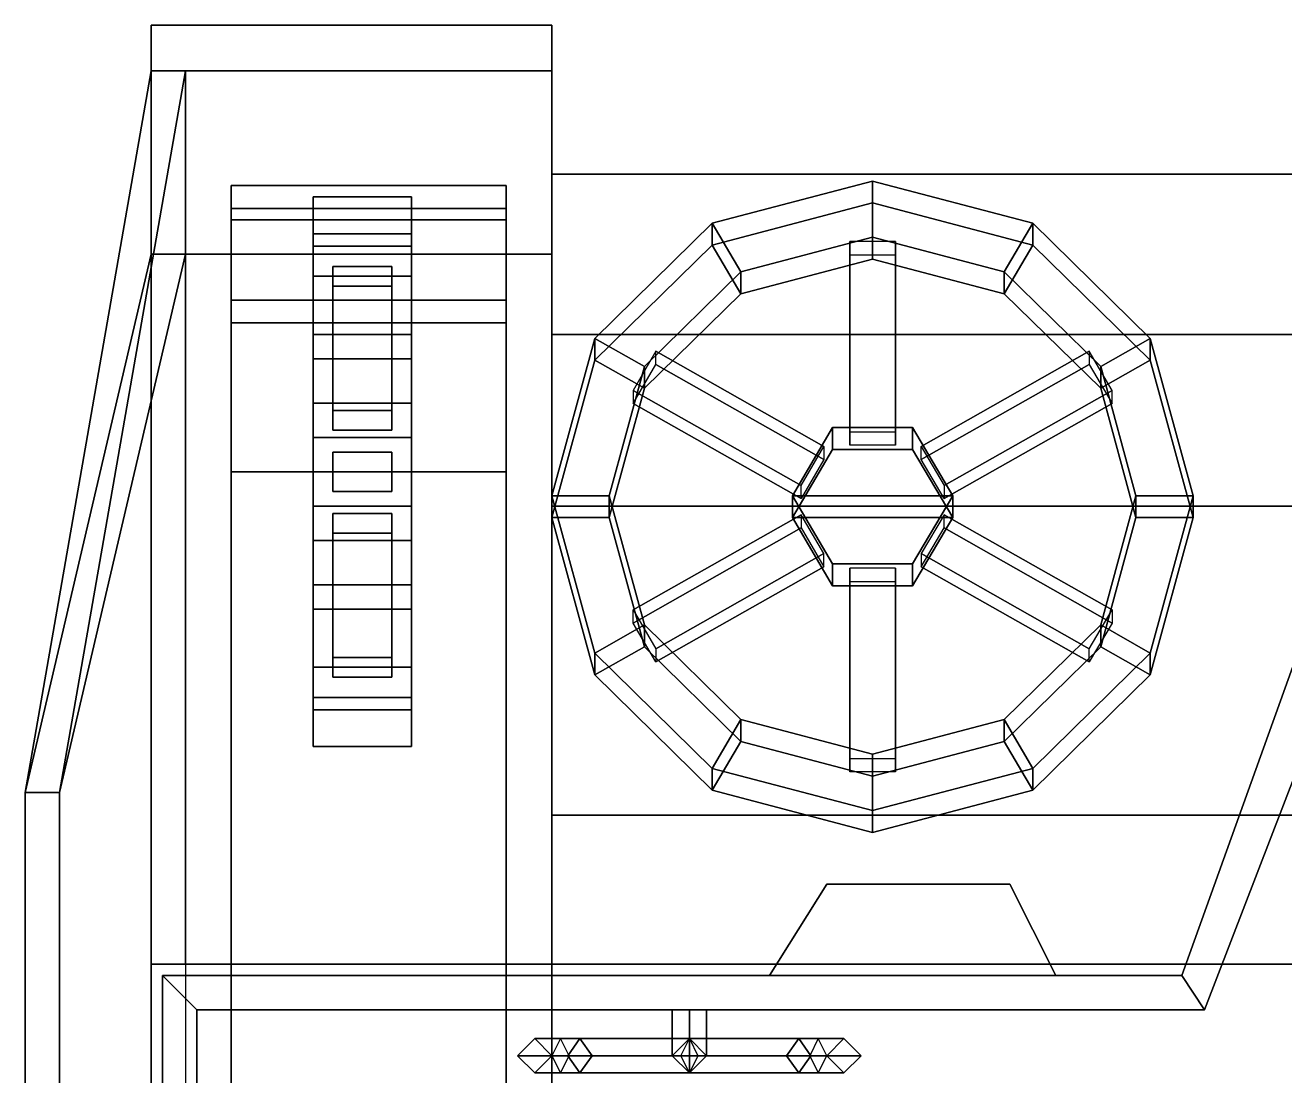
# Model space of a CAD drawing. Header units: millimetres. Extents: x -1.1 to 3, y -2.12 to 6.75.
# Drawn here: x -1.1 to 0, y 0.922 to 1.84 of the extents above; entities that cross this region are included whole.
import ezdxf

# ---------------------------------------------------------------- set-up
doc = ezdxf.new("R2010")
doc.units = ezdxf.units.MM
doc.layers.add('tracks', color=3, linetype='Continuous')
doc.layers.add('wheels', color=2, linetype='Continuous')

msp = doc.modelspace()

# ---------------------------------------------------------------- linework, layer by layer
for points in [[(-0.99, 1.84, 0.68), (-0.99, 1.64, 0.87), (-0.64, 1.64, 0.87), (-0.64, 1.84, 0.68)], [(-0.99, 1.64, 0.84), (-0.99, 1.64, 0.87), (-0.99, 1.84, 0.68), (-0.99, 1.8, 0.66)], [(-0.99, 1.8, 0.66), (-0.99, 1.84, 0.68), (-0.64, 1.84, 0.68), (-0.64, 1.8, 0.66)], [(-0.64, 1.84, 0.68), (-0.64, 1.64, 0.87), (-0.64, 1.64, 0.84), (-0.64, 1.8, 0.66)], [(-1.1, 1.17, 0.45), (-1.1, 1.17, 0.45), (-0.99, 1.64, 0.84), (-0.99, 1.8, 0.66)], [(-0.96, 1.8, 0.66), (-1.07, 1.17, 0.45), (-1.1, 1.17, 0.45), (-0.99, 1.8, 0.66)], [(-0.96, 1.64, 0.84), (-1.07, 1.17, 0.45), (-1.07, 1.17, 0.45), (-0.96, 1.8, 0.66)], [(-0.64, 1.8, 0.66), (-0.64, 1.64, 0.84), (-0.96, 1.64, 0.84), (-0.96, 1.8, 0.66)], [(-0.64, 1.8, 0.66), (-0.64, 1.64, 0.84), (-0.64, 1.15, 0.75), (-0.64, 1.71, 0.66)], [(-0.64, 1.71, 0.66), (-0.64, 1.15, 0.75), (0.64, 1.15, 0.75), (0.64, 1.71, 0.66)], [(-0.64, 1.57, 0.37), (-0.64, -1.69, 0.84), (-0.64, 1.15, 0.75), (-0.64, 1.71, 0.66)], [(0.64, 1.71, 0.66), (0.64, 1.57, 0.37), (-0.64, 1.57, 0.37), (-0.64, 1.71, 0.66)], [(-1.1, 1.17, 0.45), (-1.1, 0.68, 0.45), (-0.99, 0.68, 0.84), (-0.99, 1.64, 0.84)], [(-0.96, 0.68, 0.84), (-1.07, 0.68, 0.45), (-1.07, 1.17, 0.45), (-0.96, 1.64, 0.84)], [(-0.99, -1.69, 0.84), (-0.99, -1.66, 0.87), (-0.99, 1.64, 0.87), (-0.99, 1.64, 0.84)], [(-0.99, 1.64, 0.87), (-0.99, 1.02, 0.87), (-0.64, 1.02, 0.87), (-0.64, 1.64, 0.87)], [(-0.64, 1.64, 0.84), (-0.64, 1.02, 0.84), (-0.96, 1.02, 0.84), (-0.96, 1.64, 0.84)], [(-0.64, 1.64, 0.87), (-0.64, 1.02, 0.87), (-0.64, 1.02, 0.84), (-0.64, 1.64, 0.84)], [(-0.64, 1.64, 0.84), (-0.64, 1.64, 0.84), (-0.64, 1.02, 0.84), (-0.64, 1.15, 0.75)], [(-0.64, 1.42, 0.29), (-0.64, -1.69, 0.29), (-0.64, -1.69, 0.84), (-0.64, 1.57, 0.37)], [(0.64, 1.57, 0.37), (0.64, 1.42, 0.29), (-0.64, 1.42, 0.29), (-0.64, 1.57, 0.37)], [(0.64, 1.42, 0.29), (0.64, -1.69, 0.29), (-0.64, -1.69, 0.29), (-0.64, 1.42, 0.29)], [(0.05, 1.4, 1.48), (0.05, 1.4, 0.71), (-0.09, 1.01, 0.76), (-0.09, 1.01, 1.33)], [(-0.09, 1.01, 1.33), (-0.07, 0.98, 1.33), (0.08, 1.37, 1.48), (0.05, 1.4, 1.48)], [(-0.07, 0.98, 1.33), (-0.07, 0.98, 0.76), (0.08, 1.37, 0.71), (0.08, 1.37, 1.48)], [(-1.07, 1.17, 0.45), (-1.07, 1.17, 0.45), (-1.1, 1.17, 0.45)], [(-1.07, 1.17, 0.45), (-1.07, 0.68, 0.45), (-1.1, 0.68, 0.45), (-1.1, 1.17, 0.45)], [(0.64, 1.02, 0.84), (0.64, 1.15, 0.75), (-0.64, 1.15, 0.75), (-0.64, 1.02, 0.84)], [(-0.64, 1.15, 0.75), (-0.64, -1.69, 0.84), (-0.64, 1.02, 0.84)], [(-0.45, 1.01, 1.12), (-0.2, 1.01, 1.12), (-0.24, 1.09, 1.12), (-0.4, 1.09, 1.12)], [(-0.4, 1.09, 0.79), (-0.45, 1.01, 0.84), (-0.45, 1.01, 1.12), (-0.4, 1.09, 1.12)], [(-0.4, 1.09, 1.12), (-0.24, 1.09, 1.12), (-0.24, 1.09, 0.79), (-0.4, 1.09, 0.79)], [(-0.24, 1.09, 1.12), (-0.2, 1.01, 1.12), (-0.2, 1.01, 0.84), (-0.24, 1.09, 0.79)], [(-0.99, 1.02, 0.87), (-0.99, -1.66, 0.87), (0.99, -1.66, 0.87), (0.99, 1.02, 0.87)], [(0.99, 1.02, 0.84), (0.99, -1.66, 0.84), (-0.99, -1.66, 0.84), (-0.99, 1.02, 0.84)], [(-0.64, 1.02, 0.84), (-0.64, 1.02, 0.87), (0.64, 1.02, 0.87), (0.64, 1.02, 0.84)], [(-0.98, 1.01, 1.33), (-0.98, 1.01, 0.87), (-0.98, 0.31, 0.87), (-0.98, 0.31, 1.33)], [(-0.98, 0.31, 1.33), (-0.95, 0.31, 1.33), (-0.95, 0.98, 1.33), (-0.98, 1.01, 1.33)], [(-0.09, 1.01, 1.33), (-0.09, 1.01, 0.87), (-0.98, 1.01, 0.87), (-0.98, 1.01, 1.33)], [(-0.07, 0.98, 1.33), (-0.09, 1.01, 1.33), (-0.98, 1.01, 1.33), (-0.95, 0.98, 1.33)], [(-0.95, 0.31, 1.33), (-0.95, 0.31, 0.87), (-0.95, 0.98, 0.87), (-0.95, 0.98, 1.33)], [(-0.95, 0.98, 1.33), (-0.95, 0.98, 0.87), (-0.07, 0.98, 0.87), (-0.07, 0.98, 1.33)], [(-0.52, 0.98, 1.195), (-0.535, 0.98, 1.18), (-0.535, 0.94, 1.18), (-0.52, 0.94, 1.195)], [(-0.535, 0.98, 1.18), (-0.52, 0.98, 1.165), (-0.52, 0.94, 1.165), (-0.535, 0.94, 1.18)], [(-0.505, 0.98, 1.18), (-0.52, 0.98, 1.195), (-0.52, 0.94, 1.195), (-0.505, 0.94, 1.18)], [(-0.52, 0.98, 1.165), (-0.505, 0.98, 1.18), (-0.505, 0.94, 1.18), (-0.52, 0.94, 1.165)], [(-0.6155, 0.955, 1.0845), (-0.6261, 0.94, 1.0739), (-0.67, 0.94, 1.18), (-0.655, 0.955, 1.18)], [(-0.655, 0.955, 1.18), (-0.67, 0.94, 1.18), (-0.6261, 0.94, 1.2861), (-0.6155, 0.955, 1.2755)], [(-0.6049, 0.94, 1.0951), (-0.6155, 0.955, 1.0845), (-0.655, 0.955, 1.18), (-0.64, 0.94, 1.18)], [(-0.64, 0.94, 1.18), (-0.655, 0.955, 1.18), (-0.6155, 0.955, 1.2755), (-0.6049, 0.94, 1.2649)], [(-0.5275, 0.94, 1.193), (-0.52, 0.955, 1.18), (-0.6326, 0.955, 1.115), (-0.6401, 0.94, 1.128)], [(-0.52, 0.955, 1.18), (-0.5125, 0.94, 1.167), (-0.6251, 0.94, 1.102), (-0.6326, 0.955, 1.115)], [(-0.52, 0.955, 1.045), (-0.52, 0.94, 1.03), (-0.6261, 0.94, 1.0739), (-0.6155, 0.955, 1.0845)], [(-0.6155, 0.955, 1.2755), (-0.6261, 0.94, 1.2861), (-0.52, 0.94, 1.33), (-0.52, 0.955, 1.315)], [(-0.52, 0.94, 1.06), (-0.52, 0.955, 1.045), (-0.6155, 0.955, 1.0845), (-0.6049, 0.94, 1.0951)], [(-0.6049, 0.94, 1.2649), (-0.6155, 0.955, 1.2755), (-0.52, 0.955, 1.315), (-0.52, 0.94, 1.3)], [(-0.52, 0.955, 1.18), (-0.535, 0.94, 1.18), (-0.535, 0.94, 1.31), (-0.52, 0.955, 1.31)], [(-0.5275, 0.94, 1.167), (-0.52, 0.955, 1.18), (-0.4074, 0.955, 1.115), (-0.4149, 0.94, 1.102)], [(-0.505, 0.94, 1.18), (-0.52, 0.955, 1.18), (-0.52, 0.955, 1.31), (-0.505, 0.94, 1.31)], [(-0.4351, 0.94, 1.0951), (-0.4245, 0.955, 1.0845), (-0.52, 0.955, 1.045), (-0.52, 0.94, 1.06)], [(-0.4245, 0.955, 1.0845), (-0.4139, 0.94, 1.0739), (-0.52, 0.94, 1.03), (-0.52, 0.955, 1.045)], [(-0.52, 0.94, 1.3), (-0.52, 0.955, 1.315), (-0.4245, 0.955, 1.2755), (-0.4351, 0.94, 1.2649)], [(-0.52, 0.955, 1.315), (-0.52, 0.94, 1.33), (-0.4139, 0.94, 1.2861), (-0.4245, 0.955, 1.2755)], [(-0.52, 0.955, 1.18), (-0.5125, 0.94, 1.193), (-0.3999, 0.94, 1.128), (-0.4074, 0.955, 1.115)], [(-0.4, 0.94, 1.18), (-0.385, 0.955, 1.18), (-0.4245, 0.955, 1.0845), (-0.4351, 0.94, 1.0951)], [(-0.4351, 0.94, 1.2649), (-0.4245, 0.955, 1.2755), (-0.385, 0.955, 1.18), (-0.4, 0.94, 1.18)], [(-0.385, 0.955, 1.18), (-0.37, 0.94, 1.18), (-0.4139, 0.94, 1.0739), (-0.4245, 0.955, 1.0845)], [(-0.4245, 0.955, 1.2755), (-0.4139, 0.94, 1.2861), (-0.37, 0.94, 1.18), (-0.385, 0.955, 1.18)], [(-0.6261, 0.94, 1.0739), (-0.6155, 0.925, 1.0845), (-0.655, 0.925, 1.18), (-0.67, 0.94, 1.18)], [(-0.67, 0.94, 1.18), (-0.655, 0.925, 1.18), (-0.6155, 0.925, 1.2755), (-0.6261, 0.94, 1.2861)], [(-0.6155, 0.925, 1.0845), (-0.6049, 0.94, 1.0951), (-0.64, 0.94, 1.18), (-0.655, 0.925, 1.18)], [(-0.655, 0.925, 1.18), (-0.64, 0.94, 1.18), (-0.6049, 0.94, 1.2649), (-0.6155, 0.925, 1.2755)], [(-0.52, 0.925, 1.18), (-0.5275, 0.94, 1.193), (-0.6401, 0.94, 1.128), (-0.6326, 0.925, 1.115)], [(-0.5125, 0.94, 1.167), (-0.52, 0.925, 1.18), (-0.6326, 0.925, 1.115), (-0.6251, 0.94, 1.102)], [(-0.52, 0.94, 1.03), (-0.52, 0.925, 1.045), (-0.6155, 0.925, 1.0845), (-0.6261, 0.94, 1.0739)], [(-0.6261, 0.94, 1.2861), (-0.6155, 0.925, 1.2755), (-0.52, 0.925, 1.315), (-0.52, 0.94, 1.33)], [(-0.52, 0.925, 1.045), (-0.52, 0.94, 1.06), (-0.6049, 0.94, 1.0951), (-0.6155, 0.925, 1.0845)], [(-0.6155, 0.925, 1.2755), (-0.6049, 0.94, 1.2649), (-0.52, 0.94, 1.3), (-0.52, 0.925, 1.315)], [(-0.535, 0.94, 1.18), (-0.52, 0.925, 1.18), (-0.52, 0.925, 1.31), (-0.535, 0.94, 1.31)], [(-0.52, 0.925, 1.18), (-0.5275, 0.94, 1.167), (-0.4149, 0.94, 1.102), (-0.4074, 0.925, 1.115)], [(-0.52, 0.925, 1.18), (-0.505, 0.94, 1.18), (-0.505, 0.94, 1.31), (-0.52, 0.925, 1.31)], [(-0.4139, 0.94, 1.0739), (-0.4245, 0.925, 1.0845), (-0.52, 0.925, 1.045), (-0.52, 0.94, 1.03)], [(-0.4245, 0.925, 1.0845), (-0.4351, 0.94, 1.0951), (-0.52, 0.94, 1.06), (-0.52, 0.925, 1.045)], [(-0.52, 0.94, 1.33), (-0.52, 0.925, 1.315), (-0.4245, 0.925, 1.2755), (-0.4139, 0.94, 1.2861)], [(-0.52, 0.925, 1.315), (-0.52, 0.94, 1.3), (-0.4351, 0.94, 1.2649), (-0.4245, 0.925, 1.2755)], [(-0.5125, 0.94, 1.193), (-0.52, 0.925, 1.18), (-0.4074, 0.925, 1.115), (-0.3999, 0.94, 1.128)], [(-0.385, 0.925, 1.18), (-0.4, 0.94, 1.18), (-0.4351, 0.94, 1.0951), (-0.4245, 0.925, 1.0845)], [(-0.4245, 0.925, 1.2755), (-0.4351, 0.94, 1.2649), (-0.4, 0.94, 1.18), (-0.385, 0.925, 1.18)], [(-0.37, 0.94, 1.18), (-0.385, 0.925, 1.18), (-0.4245, 0.925, 1.0845), (-0.4139, 0.94, 1.0739)], [(-0.4139, 0.94, 1.2861), (-0.4245, 0.925, 1.2755), (-0.385, 0.925, 1.18), (-0.37, 0.94, 1.18)]]:
    msp.add_3dface(points)
at = {"layer": 'tracks'}
for points in [[(-0.68, 1.7, 0.54), (-0.68, 1.68, 0.4), (-0.92, 1.68, 0.4), (-0.92, 1.7, 0.54)], [(-0.92, 1.7, 0.54), (-0.92, 1.68, 0.4), (-0.68, 1.68, 0.4), (-0.68, 1.7, 0.54)], [(-0.68, 1.67, 0.68), (-0.68, 1.7, 0.54), (-0.92, 1.7, 0.54), (-0.92, 1.67, 0.68)], [(-0.92, 1.67, 0.68), (-0.92, 1.7, 0.54), (-0.68, 1.7, 0.54), (-0.68, 1.67, 0.68)], [(-0.92, 1.68, 0.4), (-0.92, 1.6, 0.3), (-0.68, 1.6, 0.3), (-0.68, 1.68, 0.4)], [(-0.68, 1.68, 0.4), (-0.68, 1.6, 0.3), (-0.92, 1.6, 0.3), (-0.92, 1.68, 0.4)], [(-0.92, 1.58, 0.77), (-0.92, 1.67, 0.68), (-0.68, 1.67, 0.68), (-0.68, 1.58, 0.77)], [(-0.68, 1.58, 0.77), (-0.68, 1.67, 0.68), (-0.92, 1.67, 0.68), (-0.92, 1.58, 0.77)], [(-0.68, 1.6, 0.3), (-0.68, 0.66, 0.01), (-0.92, 0.66, 0.01), (-0.92, 1.6, 0.3)], [(-0.92, 1.6, 0.3), (-0.92, 0.66, 0.01), (-0.68, 0.66, 0.01), (-0.68, 1.6, 0.3)], [(-0.68, 1.45, 0.79), (-0.68, 1.58, 0.77), (-0.92, 1.58, 0.77), (-0.92, 1.45, 0.79)], [(-0.92, 1.45, 0.79), (-0.92, 1.58, 0.77), (-0.68, 1.58, 0.77), (-0.68, 1.45, 0.79)], [(-0.68, 0.17, 0.81), (-0.68, 1.45, 0.79), (-0.92, 1.45, 0.79), (-0.92, 0.17, 0.81)], [(-0.92, 0.17, 0.81), (-0.92, 1.45, 0.79), (-0.68, 1.45, 0.79), (-0.68, 0.17, 0.81)]]:
    msp.add_3dface(points, dxfattribs=at)
at = {"layer": 'wheels'}
for points in [[(-0.5, 1.6671, 0.7719), (-0.36, 1.7039, 0.7647), (-0.36, 1.6849, 0.6666), (-0.5, 1.648, 0.6737)], [(-0.475, 1.6246, 0.7802), (-0.36, 1.6549, 0.7743), (-0.36, 1.7039, 0.7647), (-0.5, 1.6671, 0.7719)], [(-0.36, 1.7039, 0.7647), (-0.22, 1.6671, 0.7719), (-0.22, 1.648, 0.6737), (-0.36, 1.6849, 0.6666)], [(-0.36, 1.6549, 0.7743), (-0.245, 1.6246, 0.7802), (-0.22, 1.6671, 0.7719), (-0.36, 1.7039, 0.7647)], [(-0.8484, 1.6578, 0.66), (-0.8484, 1.69, 0.54), (-0.8484, 1.6471, 0.54), (-0.8484, 1.6207, 0.6386)], [(-0.7627, 1.6578, 0.66), (-0.7627, 1.69, 0.54), (-0.8484, 1.69, 0.54), (-0.8484, 1.6578, 0.66)], [(-0.8484, 1.69, 0.54), (-0.8484, 1.6578, 0.42), (-0.8484, 1.6207, 0.4414), (-0.8484, 1.6471, 0.54)], [(-0.7627, 1.69, 0.54), (-0.7627, 1.6578, 0.42), (-0.8484, 1.6578, 0.42), (-0.8484, 1.69, 0.54)], [(-0.7627, 1.6207, 0.6386), (-0.7627, 1.6471, 0.54), (-0.7627, 1.69, 0.54), (-0.7627, 1.6578, 0.66)], [(-0.7627, 1.6471, 0.54), (-0.7627, 1.6207, 0.4414), (-0.7627, 1.6578, 0.42), (-0.7627, 1.69, 0.54)], [(-0.5, 1.648, 0.6737), (-0.36, 1.6849, 0.6666), (-0.36, 1.6358, 0.6761), (-0.475, 1.6055, 0.682)], [(-0.36, 1.6849, 0.6666), (-0.22, 1.648, 0.6737), (-0.245, 1.6055, 0.682), (-0.36, 1.6358, 0.6761)], [(-0.6025, 1.5665, 0.7914), (-0.5, 1.6671, 0.7719), (-0.5, 1.648, 0.6737), (-0.6025, 1.5474, 0.6933)], [(-0.5592, 1.542, 0.7962), (-0.475, 1.6246, 0.7802), (-0.5, 1.6671, 0.7719), (-0.6025, 1.5665, 0.7914)], [(-0.245, 1.6246, 0.7802), (-0.1608, 1.542, 0.7962), (-0.1175, 1.5665, 0.7914), (-0.22, 1.6671, 0.7719)], [(-0.22, 1.6671, 0.7719), (-0.1175, 1.5665, 0.7914), (-0.1175, 1.5474, 0.6933), (-0.22, 1.648, 0.6737)], [(-0.8484, 1.57, 0.7478), (-0.8484, 1.6578, 0.66), (-0.8484, 1.6207, 0.6386), (-0.8484, 1.5486, 0.7107)], [(-0.8484, 1.6578, 0.42), (-0.8484, 1.57, 0.3322), (-0.8484, 1.5486, 0.3693), (-0.8484, 1.6207, 0.4414)], [(-0.7627, 1.6578, 0.42), (-0.7627, 1.57, 0.3322), (-0.8484, 1.57, 0.3322), (-0.8484, 1.6578, 0.42)], [(-0.7627, 1.57, 0.7478), (-0.7627, 1.6578, 0.66), (-0.8484, 1.6578, 0.66), (-0.8484, 1.57, 0.7478)], [(-0.7627, 1.5486, 0.7107), (-0.7627, 1.6207, 0.6386), (-0.7627, 1.6578, 0.66), (-0.7627, 1.57, 0.7478)], [(-0.7627, 1.6207, 0.4414), (-0.7627, 1.5486, 0.3693), (-0.7627, 1.57, 0.3322), (-0.7627, 1.6578, 0.42)], [(-0.36, 1.6549, 0.7743), (-0.475, 1.6246, 0.7802), (-0.475, 1.6055, 0.682), (-0.36, 1.6358, 0.6761)], [(-0.38, 1.6396, 0.6957), (-0.38, 1.4733, 0.7281), (-0.38, 1.4848, 0.787), (-0.38, 1.651, 0.7546)], [(-0.38, 1.651, 0.7546), (-0.38, 1.4848, 0.787), (-0.34, 1.4848, 0.787), (-0.34, 1.651, 0.7546)], [(-0.245, 1.6246, 0.7802), (-0.36, 1.6549, 0.7743), (-0.36, 1.6358, 0.6761), (-0.245, 1.6055, 0.682)], [(-0.34, 1.651, 0.7546), (-0.34, 1.4848, 0.787), (-0.34, 1.4733, 0.7281), (-0.34, 1.6396, 0.6957)], [(-0.7627, 1.6207, 0.4414), (-0.7627, 1.6471, 0.54), (-0.8484, 1.6471, 0.54), (-0.8484, 1.6207, 0.4414)], [(-0.7627, 1.6471, 0.54), (-0.7627, 1.6207, 0.6386), (-0.8484, 1.6207, 0.6386), (-0.8484, 1.6471, 0.54)], [(-0.6025, 1.5474, 0.6933), (-0.5, 1.648, 0.6737), (-0.475, 1.6055, 0.682), (-0.5592, 1.5229, 0.6981)], [(-0.34, 1.4733, 0.7281), (-0.38, 1.4733, 0.7281), (-0.38, 1.6396, 0.6957), (-0.34, 1.6396, 0.6957)], [(-0.22, 1.648, 0.6737), (-0.1175, 1.5474, 0.6933), (-0.1608, 1.5229, 0.6981), (-0.245, 1.6055, 0.682)], [(-0.8313, 1.5036, 0.5511), (-0.8313, 1.4864, 0.5808), (-0.8313, 1.6121, 0.6534), (-0.8313, 1.6293, 0.6237)], [(-0.8313, 1.6293, 0.4563), (-0.8313, 1.5036, 0.5289), (-0.7799, 1.5036, 0.5289), (-0.7799, 1.6293, 0.4563)], [(-0.8313, 1.4864, 0.4992), (-0.8313, 1.5036, 0.5289), (-0.8313, 1.6293, 0.4563), (-0.8313, 1.6121, 0.4266)], [(-0.7799, 1.6293, 0.6237), (-0.7799, 1.5036, 0.5511), (-0.8313, 1.5036, 0.5511), (-0.8313, 1.6293, 0.6237)], [(-0.7799, 1.6121, 0.6534), (-0.7799, 1.4864, 0.5808), (-0.7799, 1.5036, 0.5511), (-0.7799, 1.6293, 0.6237)], [(-0.7799, 1.6293, 0.4563), (-0.7799, 1.5036, 0.5289), (-0.7799, 1.4864, 0.4992), (-0.7799, 1.6121, 0.4266)], [(-0.7627, 1.6207, 0.6386), (-0.7627, 1.5486, 0.7107), (-0.8484, 1.5486, 0.7107), (-0.8484, 1.6207, 0.6386)], [(-0.7627, 1.5486, 0.3693), (-0.7627, 1.6207, 0.4414), (-0.8484, 1.6207, 0.4414), (-0.8484, 1.5486, 0.3693)], [(-0.475, 1.6246, 0.7802), (-0.5592, 1.542, 0.7962), (-0.5592, 1.5229, 0.6981), (-0.475, 1.6055, 0.682)], [(-0.1608, 1.542, 0.7962), (-0.245, 1.6246, 0.7802), (-0.245, 1.6055, 0.682), (-0.1608, 1.5229, 0.6981)], [(-0.8313, 1.6121, 0.6534), (-0.8313, 1.4864, 0.5808), (-0.7799, 1.4864, 0.5808), (-0.7799, 1.6121, 0.6534)], [(-0.7799, 1.6121, 0.4266), (-0.7799, 1.4864, 0.4992), (-0.8313, 1.4864, 0.4992), (-0.8313, 1.6121, 0.4266)], [(-0.8484, 1.57, 0.3322), (-0.8484, 1.45, 0.3), (-0.8484, 1.45, 0.3429), (-0.8484, 1.5486, 0.3693)], [(-0.7627, 1.57, 0.3322), (-0.7627, 1.45, 0.3), (-0.8484, 1.45, 0.3), (-0.8484, 1.57, 0.3322)], [(-0.8484, 1.45, 0.78), (-0.8484, 1.57, 0.7478), (-0.8484, 1.5486, 0.7107), (-0.8484, 1.45, 0.7371)], [(-0.7627, 1.45, 0.78), (-0.7627, 1.57, 0.7478), (-0.8484, 1.57, 0.7478), (-0.8484, 1.45, 0.78)], [(-0.7627, 1.5486, 0.3693), (-0.7627, 1.45, 0.3429), (-0.7627, 1.45, 0.3), (-0.7627, 1.57, 0.3322)], [(-0.7627, 1.45, 0.7371), (-0.7627, 1.5486, 0.7107), (-0.7627, 1.57, 0.7478), (-0.7627, 1.45, 0.78)], [(-0.64, 1.4291, 0.8182), (-0.6025, 1.5665, 0.7914), (-0.6025, 1.5474, 0.6933), (-0.64, 1.41, 0.72)], [(-0.59, 1.4291, 0.8182), (-0.5592, 1.542, 0.7962), (-0.6025, 1.5665, 0.7914), (-0.64, 1.4291, 0.8182)], [(-0.1608, 1.542, 0.7962), (-0.13, 1.4291, 0.8182), (-0.08, 1.4291, 0.8182), (-0.1175, 1.5665, 0.7914)], [(-0.1175, 1.5665, 0.7914), (-0.08, 1.4291, 0.8182), (-0.08, 1.41, 0.72), (-0.1175, 1.5474, 0.6933)], [(-0.5692, 1.5211, 0.7799), (-0.4225, 1.438, 0.7961), (-0.4025, 1.472, 0.7894), (-0.5492, 1.5552, 0.7733)], [(-0.5492, 1.5552, 0.7733), (-0.4025, 1.472, 0.7894), (-0.4025, 1.4606, 0.7305), (-0.5492, 1.5437, 0.7144)], [(-0.1708, 1.5437, 0.7144), (-0.3175, 1.4606, 0.7305), (-0.3175, 1.472, 0.7894), (-0.1708, 1.5552, 0.7733)], [(-0.1708, 1.5552, 0.7733), (-0.3175, 1.472, 0.7894), (-0.2975, 1.438, 0.7961), (-0.1508, 1.5211, 0.7799)], [(-0.7627, 1.45, 0.3429), (-0.7627, 1.5486, 0.3693), (-0.8484, 1.5486, 0.3693), (-0.8484, 1.45, 0.3429)], [(-0.7627, 1.5486, 0.7107), (-0.7627, 1.45, 0.7371), (-0.8484, 1.45, 0.7371), (-0.8484, 1.5486, 0.7107)], [(-0.64, 1.41, 0.72), (-0.6025, 1.5474, 0.6933), (-0.5592, 1.5229, 0.6981), (-0.59, 1.41, 0.72)], [(-0.5592, 1.542, 0.7962), (-0.59, 1.4291, 0.8182), (-0.59, 1.41, 0.72), (-0.5592, 1.5229, 0.6981)], [(-0.4025, 1.4606, 0.7305), (-0.4225, 1.4266, 0.7372), (-0.5692, 1.5097, 0.721), (-0.5492, 1.5437, 0.7144)], [(-0.2975, 1.4266, 0.7372), (-0.3175, 1.4606, 0.7305), (-0.1708, 1.5437, 0.7144), (-0.1508, 1.5097, 0.721)], [(-0.1175, 1.5474, 0.6933), (-0.08, 1.41, 0.72), (-0.13, 1.41, 0.72), (-0.1608, 1.5229, 0.6981)], [(-0.13, 1.4291, 0.8182), (-0.1608, 1.542, 0.7962), (-0.1608, 1.5229, 0.6981), (-0.13, 1.41, 0.72)], [(-0.5692, 1.5097, 0.721), (-0.4225, 1.4266, 0.7372), (-0.4225, 1.438, 0.7961), (-0.5692, 1.5211, 0.7799)], [(-0.1508, 1.5211, 0.7799), (-0.2975, 1.438, 0.7961), (-0.2975, 1.4266, 0.7372), (-0.1508, 1.5097, 0.721)], [(-0.8484, 1.39, 0.54), (-0.8484, 1.51, 0.54), (-0.8484, 1.48, 0.488), (-0.8484, 1.42, 0.488)], [(-0.8484, 1.42, 0.592), (-0.8484, 1.48, 0.592), (-0.8484, 1.51, 0.54), (-0.8484, 1.39, 0.54)], [(-0.7627, 1.51, 0.54), (-0.7627, 1.48, 0.488), (-0.8484, 1.48, 0.488), (-0.8484, 1.51, 0.54)], [(-0.7627, 1.48, 0.592), (-0.7627, 1.51, 0.54), (-0.8484, 1.51, 0.54), (-0.8484, 1.48, 0.592)], [(-0.7627, 1.42, 0.488), (-0.7627, 1.48, 0.488), (-0.7627, 1.51, 0.54), (-0.7627, 1.39, 0.54)], [(-0.7627, 1.39, 0.54), (-0.7627, 1.51, 0.54), (-0.7627, 1.48, 0.592), (-0.7627, 1.42, 0.592)], [(-0.43, 1.4291, 0.8182), (-0.395, 1.4886, 0.8066), (-0.395, 1.4695, 0.7084), (-0.43, 1.41, 0.72)], [(-0.325, 1.4886, 0.8066), (-0.395, 1.4886, 0.8066), (-0.43, 1.4291, 0.8182), (-0.29, 1.4291, 0.8182)], [(-0.395, 1.4886, 0.8066), (-0.325, 1.4886, 0.8066), (-0.325, 1.4695, 0.7084), (-0.395, 1.4695, 0.7084)], [(-0.325, 1.4886, 0.8066), (-0.29, 1.4291, 0.8182), (-0.29, 1.41, 0.72), (-0.325, 1.4695, 0.7084)], [(-0.7627, 1.48, 0.488), (-0.7627, 1.42, 0.488), (-0.8484, 1.42, 0.488), (-0.8484, 1.48, 0.488)], [(-0.7627, 1.42, 0.592), (-0.7627, 1.48, 0.592), (-0.8484, 1.48, 0.592), (-0.8484, 1.42, 0.592)], [(-0.8313, 1.4671, 0.592), (-0.8313, 1.4329, 0.592), (-0.8313, 1.4329, 0.7371), (-0.8313, 1.4671, 0.7371)], [(-0.7799, 1.4671, 0.7371), (-0.7799, 1.4671, 0.592), (-0.8313, 1.4671, 0.592), (-0.8313, 1.4671, 0.7371)], [(-0.8313, 1.4671, 0.3429), (-0.8313, 1.4671, 0.488), (-0.7799, 1.4671, 0.488), (-0.7799, 1.4671, 0.3429)], [(-0.8313, 1.4329, 0.488), (-0.8313, 1.4671, 0.488), (-0.8313, 1.4671, 0.3429), (-0.8313, 1.4329, 0.3429)], [(-0.7799, 1.4329, 0.7371), (-0.7799, 1.4329, 0.592), (-0.7799, 1.4671, 0.592), (-0.7799, 1.4671, 0.7371)], [(-0.7799, 1.4671, 0.3429), (-0.7799, 1.4671, 0.488), (-0.7799, 1.4329, 0.488), (-0.7799, 1.4329, 0.3429)], [(-0.29, 1.41, 0.72), (-0.43, 1.41, 0.72), (-0.395, 1.4695, 0.7084), (-0.325, 1.4695, 0.7084)], [(-0.8484, 1.45, 0.3), (-0.8484, 1.33, 0.3322), (-0.8484, 1.3514, 0.3693), (-0.8484, 1.45, 0.3429)], [(-0.7627, 1.45, 0.3), (-0.7627, 1.33, 0.3322), (-0.8484, 1.33, 0.3322), (-0.8484, 1.45, 0.3)], [(-0.7627, 1.3514, 0.3693), (-0.7627, 1.45, 0.3429), (-0.8484, 1.45, 0.3429), (-0.8484, 1.3514, 0.3693)], [(-0.8484, 1.33, 0.7478), (-0.8484, 1.45, 0.78), (-0.8484, 1.45, 0.7371), (-0.8484, 1.3514, 0.7107)], [(-0.7627, 1.33, 0.7478), (-0.7627, 1.45, 0.78), (-0.8484, 1.45, 0.78), (-0.8484, 1.33, 0.7478)], [(-0.7627, 1.45, 0.7371), (-0.7627, 1.3514, 0.7107), (-0.8484, 1.3514, 0.7107), (-0.8484, 1.45, 0.7371)], [(-0.7627, 1.45, 0.3429), (-0.7627, 1.3514, 0.3693), (-0.7627, 1.33, 0.3322), (-0.7627, 1.45, 0.3)], [(-0.7627, 1.3514, 0.7107), (-0.7627, 1.45, 0.7371), (-0.7627, 1.45, 0.78), (-0.7627, 1.33, 0.7478)], [(-0.8313, 1.4329, 0.7371), (-0.8313, 1.4329, 0.592), (-0.7799, 1.4329, 0.592), (-0.7799, 1.4329, 0.7371)], [(-0.7799, 1.4329, 0.3429), (-0.7799, 1.4329, 0.488), (-0.8313, 1.4329, 0.488), (-0.8313, 1.4329, 0.3429)], [(-0.7627, 1.42, 0.488), (-0.7627, 1.39, 0.54), (-0.8484, 1.39, 0.54), (-0.8484, 1.42, 0.488)], [(-0.7627, 1.39, 0.54), (-0.7627, 1.42, 0.592), (-0.8484, 1.42, 0.592), (-0.8484, 1.39, 0.54)], [(-0.6025, 1.2917, 0.8449), (-0.64, 1.4291, 0.8182), (-0.64, 1.41, 0.72), (-0.6025, 1.2726, 0.7467)], [(-0.5592, 1.3162, 0.8401), (-0.59, 1.4291, 0.8182), (-0.64, 1.4291, 0.8182), (-0.6025, 1.2917, 0.8449)], [(-0.59, 1.4291, 0.8182), (-0.5592, 1.3162, 0.8401), (-0.5592, 1.2971, 0.7419), (-0.59, 1.41, 0.72)], [(-0.395, 1.3696, 0.8297), (-0.43, 1.4291, 0.8182), (-0.43, 1.41, 0.72), (-0.395, 1.3505, 0.7316)], [(-0.29, 1.4291, 0.8182), (-0.43, 1.4291, 0.8182), (-0.395, 1.3696, 0.8297), (-0.325, 1.3696, 0.8297)], [(-0.29, 1.4291, 0.8182), (-0.325, 1.3696, 0.8297), (-0.325, 1.3505, 0.7316), (-0.29, 1.41, 0.72)], [(-0.13, 1.4291, 0.8182), (-0.1608, 1.3162, 0.8401), (-0.1175, 1.2917, 0.8449), (-0.08, 1.4291, 0.8182)], [(-0.1608, 1.3162, 0.8401), (-0.13, 1.4291, 0.8182), (-0.13, 1.41, 0.72), (-0.1608, 1.2971, 0.7419)], [(-0.08, 1.4291, 0.8182), (-0.1175, 1.2917, 0.8449), (-0.1175, 1.2726, 0.7467), (-0.08, 1.41, 0.72)], [(-0.7799, 1.2879, 0.6534), (-0.7799, 1.4136, 0.5808), (-0.8313, 1.4136, 0.5808), (-0.8313, 1.2879, 0.6534)], [(-0.8313, 1.4136, 0.5808), (-0.8313, 1.3964, 0.5511), (-0.8313, 1.2707, 0.6237), (-0.8313, 1.2879, 0.6534)], [(-0.8313, 1.2879, 0.4266), (-0.8313, 1.4136, 0.4992), (-0.7799, 1.4136, 0.4992), (-0.7799, 1.2879, 0.4266)], [(-0.8313, 1.3964, 0.5289), (-0.8313, 1.4136, 0.4992), (-0.8313, 1.2879, 0.4266), (-0.8313, 1.2707, 0.4563)], [(-0.7799, 1.2707, 0.6237), (-0.7799, 1.3964, 0.5511), (-0.7799, 1.4136, 0.5808), (-0.7799, 1.2879, 0.6534)], [(-0.7799, 1.2879, 0.4266), (-0.7799, 1.4136, 0.4992), (-0.7799, 1.3964, 0.5289), (-0.7799, 1.2707, 0.4563)], [(-0.6025, 1.2726, 0.7467), (-0.64, 1.41, 0.72), (-0.59, 1.41, 0.72), (-0.5592, 1.2971, 0.7419)], [(-0.5492, 1.2954, 0.8238), (-0.4025, 1.3785, 0.8076), (-0.4225, 1.4125, 0.801), (-0.5692, 1.3294, 0.8172)], [(-0.5692, 1.3294, 0.8172), (-0.4225, 1.4125, 0.801), (-0.4225, 1.4011, 0.7421), (-0.5692, 1.3179, 0.7583)], [(-0.325, 1.3505, 0.7316), (-0.395, 1.3505, 0.7316), (-0.43, 1.41, 0.72), (-0.29, 1.41, 0.72)], [(-0.1508, 1.3294, 0.8172), (-0.2975, 1.4125, 0.801), (-0.3175, 1.3785, 0.8076), (-0.1708, 1.2954, 0.8238)], [(-0.1508, 1.3179, 0.7583), (-0.2975, 1.4011, 0.7421), (-0.2975, 1.4125, 0.801), (-0.1508, 1.3294, 0.8172)], [(-0.08, 1.41, 0.72), (-0.1175, 1.2726, 0.7467), (-0.1608, 1.2971, 0.7419), (-0.13, 1.41, 0.72)], [(-0.4225, 1.4011, 0.7421), (-0.4025, 1.3671, 0.7487), (-0.5492, 1.2839, 0.7649), (-0.5692, 1.3179, 0.7583)], [(-0.3175, 1.3671, 0.7487), (-0.2975, 1.4011, 0.7421), (-0.1508, 1.3179, 0.7583), (-0.1708, 1.2839, 0.7649)], [(-0.7799, 1.2707, 0.4563), (-0.7799, 1.3964, 0.5289), (-0.8313, 1.3964, 0.5289), (-0.8313, 1.2707, 0.4563)], [(-0.8313, 1.2707, 0.6237), (-0.8313, 1.3964, 0.5511), (-0.7799, 1.3964, 0.5511), (-0.7799, 1.2707, 0.6237)], [(-0.5492, 1.2839, 0.7649), (-0.4025, 1.3671, 0.7487), (-0.4025, 1.3785, 0.8076), (-0.5492, 1.2954, 0.8238)], [(-0.1708, 1.2954, 0.8238), (-0.3175, 1.3785, 0.8076), (-0.3175, 1.3671, 0.7487), (-0.1708, 1.2839, 0.7649)], [(-0.325, 1.3696, 0.8297), (-0.395, 1.3696, 0.8297), (-0.395, 1.3505, 0.7316), (-0.325, 1.3505, 0.7316)], [(-0.34, 1.1995, 0.8424), (-0.34, 1.3658, 0.8101), (-0.38, 1.3658, 0.8101), (-0.38, 1.1995, 0.8424)], [(-0.38, 1.1995, 0.8424), (-0.38, 1.3658, 0.8101), (-0.38, 1.3543, 0.7512), (-0.38, 1.188, 0.7835)], [(-0.34, 1.188, 0.7835), (-0.34, 1.3543, 0.7512), (-0.34, 1.3658, 0.8101), (-0.34, 1.1995, 0.8424)], [(-0.38, 1.3543, 0.7512), (-0.34, 1.3543, 0.7512), (-0.34, 1.188, 0.7835), (-0.38, 1.188, 0.7835)], [(-0.8484, 1.2422, 0.66), (-0.8484, 1.33, 0.7478), (-0.8484, 1.3514, 0.7107), (-0.8484, 1.2793, 0.6386)], [(-0.7627, 1.3514, 0.7107), (-0.7627, 1.2793, 0.6386), (-0.8484, 1.2793, 0.6386), (-0.8484, 1.3514, 0.7107)], [(-0.8484, 1.33, 0.3322), (-0.8484, 1.2422, 0.42), (-0.8484, 1.2793, 0.4414), (-0.8484, 1.3514, 0.3693)], [(-0.7627, 1.2793, 0.4414), (-0.7627, 1.3514, 0.3693), (-0.8484, 1.3514, 0.3693), (-0.8484, 1.2793, 0.4414)], [(-0.7627, 1.2793, 0.6386), (-0.7627, 1.3514, 0.7107), (-0.7627, 1.33, 0.7478), (-0.7627, 1.2422, 0.66)], [(-0.7627, 1.3514, 0.3693), (-0.7627, 1.2793, 0.4414), (-0.7627, 1.2422, 0.42), (-0.7627, 1.33, 0.3322)], [(-0.7627, 1.33, 0.3322), (-0.7627, 1.2422, 0.42), (-0.8484, 1.2422, 0.42), (-0.8484, 1.33, 0.3322)], [(-0.7627, 1.2422, 0.66), (-0.7627, 1.33, 0.7478), (-0.8484, 1.33, 0.7478), (-0.8484, 1.2422, 0.66)], [(-0.475, 1.2336, 0.8562), (-0.5592, 1.3162, 0.8401), (-0.6025, 1.2917, 0.8449), (-0.5, 1.191, 0.8644)], [(-0.5592, 1.3162, 0.8401), (-0.475, 1.2336, 0.8562), (-0.475, 1.2145, 0.758), (-0.5592, 1.2971, 0.7419)], [(-0.1608, 1.3162, 0.8401), (-0.245, 1.2336, 0.8562), (-0.22, 1.191, 0.8644), (-0.1175, 1.2917, 0.8449)], [(-0.245, 1.2336, 0.8562), (-0.1608, 1.3162, 0.8401), (-0.1608, 1.2971, 0.7419), (-0.245, 1.2145, 0.758)], [(-0.5, 1.172, 0.7663), (-0.6025, 1.2726, 0.7467), (-0.5592, 1.2971, 0.7419), (-0.475, 1.2145, 0.758)], [(-0.5, 1.191, 0.8644), (-0.6025, 1.2917, 0.8449), (-0.6025, 1.2726, 0.7467), (-0.5, 1.172, 0.7663)], [(-0.1175, 1.2726, 0.7467), (-0.22, 1.172, 0.7663), (-0.245, 1.2145, 0.758), (-0.1608, 1.2971, 0.7419)], [(-0.1175, 1.2917, 0.8449), (-0.22, 1.191, 0.8644), (-0.22, 1.172, 0.7663), (-0.1175, 1.2726, 0.7467)], [(-0.8484, 1.21, 0.54), (-0.8484, 1.2422, 0.66), (-0.8484, 1.2793, 0.6386), (-0.8484, 1.2529, 0.54)], [(-0.8484, 1.2422, 0.42), (-0.8484, 1.21, 0.54), (-0.8484, 1.2529, 0.54), (-0.8484, 1.2793, 0.4414)], [(-0.7627, 1.2529, 0.54), (-0.7627, 1.2793, 0.4414), (-0.8484, 1.2793, 0.4414), (-0.8484, 1.2529, 0.54)], [(-0.7627, 1.2793, 0.6386), (-0.7627, 1.2529, 0.54), (-0.8484, 1.2529, 0.54), (-0.8484, 1.2793, 0.6386)], [(-0.7627, 1.2529, 0.54), (-0.7627, 1.2793, 0.6386), (-0.7627, 1.2422, 0.66), (-0.7627, 1.21, 0.54)], [(-0.7627, 1.2793, 0.4414), (-0.7627, 1.2529, 0.54), (-0.7627, 1.21, 0.54), (-0.7627, 1.2422, 0.42)], [(-0.7627, 1.21, 0.54), (-0.7627, 1.2422, 0.66), (-0.8484, 1.2422, 0.66), (-0.8484, 1.21, 0.54)], [(-0.7627, 1.2422, 0.42), (-0.7627, 1.21, 0.54), (-0.8484, 1.21, 0.54), (-0.8484, 1.2422, 0.42)], [(-0.36, 1.2033, 0.862), (-0.475, 1.2336, 0.8562), (-0.5, 1.191, 0.8644), (-0.36, 1.1542, 0.8716)], [(-0.475, 1.2336, 0.8562), (-0.36, 1.2033, 0.862), (-0.36, 1.1842, 0.7639), (-0.475, 1.2145, 0.758)], [(-0.245, 1.2336, 0.8562), (-0.36, 1.2033, 0.862), (-0.36, 1.1542, 0.8716), (-0.22, 1.191, 0.8644)], [(-0.36, 1.2033, 0.862), (-0.245, 1.2336, 0.8562), (-0.245, 1.2145, 0.758), (-0.36, 1.1842, 0.7639)], [(-0.36, 1.1351, 0.7734), (-0.5, 1.172, 0.7663), (-0.475, 1.2145, 0.758), (-0.36, 1.1842, 0.7639)], [(-0.22, 1.172, 0.7663), (-0.36, 1.1351, 0.7734), (-0.36, 1.1842, 0.7639), (-0.245, 1.2145, 0.758)], [(-0.36, 1.1542, 0.8716), (-0.5, 1.191, 0.8644), (-0.5, 1.172, 0.7663), (-0.36, 1.1351, 0.7734)], [(-0.22, 1.191, 0.8644), (-0.36, 1.1542, 0.8716), (-0.36, 1.1351, 0.7734), (-0.22, 1.172, 0.7663)]]:
    msp.add_3dface(points, dxfattribs=at)

doc.saveas('drawing.dxf')
